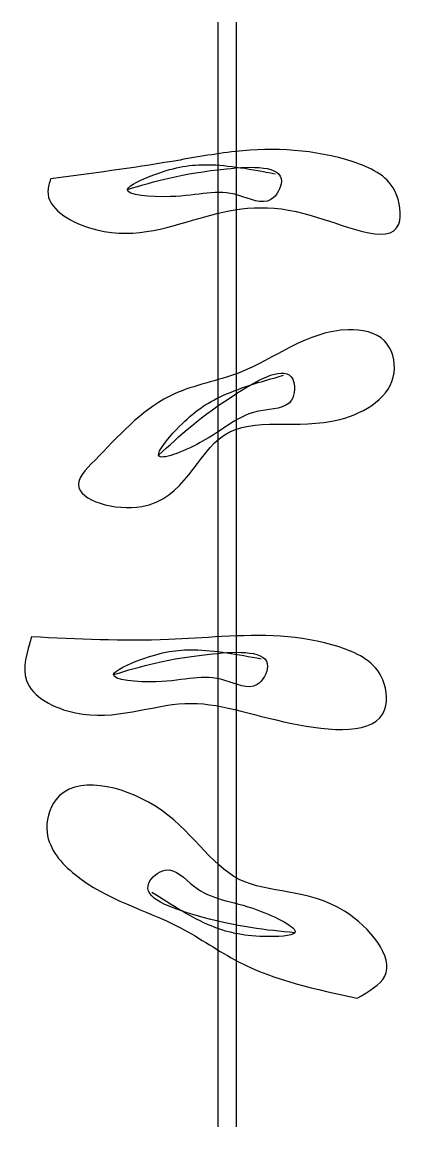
# Model space of a CAD drawing. Extents: x 5871 to 6387, y -5693 to -4193.
import ezdxf

# ---------------------------------------------------------------- set-up
doc = ezdxf.new("R2010")
doc.units = 0
doc.header["$MEASUREMENT"] = 0
doc.layers.add('台面摆设线', color=2, linetype='CONTINUOUS')
doc.layers.add('门窗', color=5, linetype='CONTINUOUS')

msp = doc.modelspace()

# ---------------------------------------------------------------- linework, layer by layer
at = {"layer": '台面摆设线'}
for p, q in [((6136.7, -4193.1), (6136.7, -5693.1)), ((6161.7, -4193.1), (6161.7, -5693.1))]:
    msp.add_line(p, q, dxfattribs=at)
at = {"layer": '门窗', "color": 5}
for points in [[(5909.9, -4405.7), (6074.7, -4382.2), (6160.9, -4368.8), (6320.4, -4382.9), (6376.9, -4422), (6382.4, -4467.3), (6253.7, -4452.8), (6111, -4459.6), (5962.4, -4472.4), (5906.1, -4422.5), (5909.9, -4405.7)], [(6014.1, -4420.3), (6148.5, -4392.3), (6223.1, -4409.3), (6208.9, -4434), (6165.3, -4428.4), (6072.1, -4430.1), (6014.1, -4420.3), (6051.2, -4399.9), (6123.1, -4386.7), (6214.4, -4398.9)], [(5975.8, -4782.1), (6077.8, -4697.9), (6164.7, -4669.6), (6313.7, -4610.9), (6363.2, -4626), (6376.1, -4669.2), (6302.5, -4732.5), (6145.3, -4753.8), (6033.4, -4850.9), (5947.6, -4821.1), (5975.8, -4782.1)], [(6056.4, -4781.2), (6164.1, -4696.1), (6238.4, -4677.9), (6236.8, -4706.4), (6195.3, -4720.8), (6112.6, -4764.1), (6056.4, -4781.2), (6080.5, -4746.4), (6138.9, -4702.4), (6226, -4672.6)], [(5883.8, -5027.8), (6070, -5031.4), (6142.1, -5027.4), (6301.6, -5041.5), (6358.1, -5080.5), (6363.6, -5125.9), (6237.2, -5145.3), (6092.2, -5118.2), (5943.5, -5131), (5877, -5086.8), (5883.8, -5027.8)], [(5995.3, -5078.9), (6129.7, -5050.8), (6204.3, -5067.8), (6190.1, -5092.6), (6146.5, -5086.9), (6053.2, -5088.7), (5995.3, -5078.9), (6032.4, -5058.5), (6104.3, -5045.3), (6195.6, -5057.5)], [(6325.9, -5518.3), (6164.9, -5468.8), (6085.9, -5422.7), (5943, -5350.5), (5905, -5293.3), (5916.7, -5249.1), (6051.2, -5257.2), (6165.9, -5357), (6308.7, -5400.2), (6363.3, -5488.4), (6325.9, -5518.3)], [(6241.3, -5429.4), (6106.1, -5405.6), (6043.1, -5362.1), (6065.5, -5344.4), (6103.9, -5365.8), (6191.2, -5398.8), (6241.3, -5429.4), (6199.3, -5434.6), (6127.7, -5420.2), (6047.4, -5374.9)]]:
    msp.add_spline(points, degree=3, dxfattribs=at)

doc.saveas('drawing.dxf')
